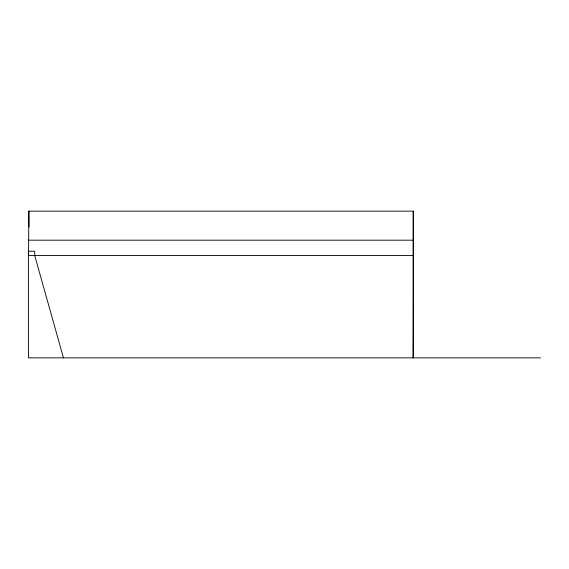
<?xml version="1.0" encoding="UTF-8"?>
<svg xmlns="http://www.w3.org/2000/svg" width="569" height="569" viewBox="0 0 569 569"><rect width="100%" height="100%" fill="white"/><g stroke="black" fill="none" stroke-linecap="round" stroke-linejoin="round"><path stroke-width="0.85" d="M28.542 255.524L28.863 211.142L413.258 211.142L413.585 357.858M412.938 357.858L413.258 211.142M28.621 240.182L413.016 240.182M28.45 255.524L412.938 255.524M540.55 357.858L28.45 357.858L28.45 251.249L34.709 251.249L34.709 255.524L63.465 357.858M28.863 211.142L28.998 226.981"/></g></svg>
